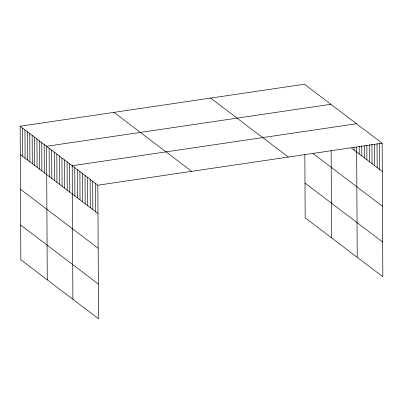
<?xml version="1.0" encoding="UTF-8"?>
<svg xmlns="http://www.w3.org/2000/svg" width="403" height="403" viewBox="0 0 403 403"><rect width="100%" height="100%" fill="white"/><g stroke="black" fill="none" stroke-linecap="round" stroke-linejoin="round"><path stroke-width="0.6" d="M20.15 126.225L97.833 185.194L98.534 318.768L20.85 259.794L20.15 126.225L304.466 84.232L382.15 143.206L382.85 276.775L305.167 217.806L304.834 154.445M330.878 104.281L46.562 146.274L47.262 279.843M356.514 123.746L72.197 165.734L72.898 299.308M97.833 185.194L382.15 143.206M351.537 148.178L382.301 171.532M312.965 153.488L382.482 206.26M210.643 98.09L288.326 157.064M304.985 183.073L382.669 242.047M113.973 112.366L191.657 171.34M20.296 154.551L97.979 213.519M20.482 189.279L98.161 248.253M20.669 225.065L98.347 284.034M379.596 143.146L379.737 169.582M377.047 143.72L377.173 167.638M374.498 144.289L374.609 165.693M371.944 144.234L372.045 163.744M369.395 144.803L369.48 161.799M366.841 145.377L366.916 159.855M364.292 145.946L364.352 157.905M361.738 145.891L361.793 155.961M359.189 146.46L359.229 154.017M356.64 147.035L357.214 257.316M354.086 147.604L354.101 150.123M331.125 150.551L331.578 237.856M95.269 183.249L95.415 211.575M92.705 181.305L92.851 209.631M90.141 179.355L90.292 207.681M87.577 177.411L87.728 205.737M85.013 175.466L85.164 203.792M82.449 173.517L82.6 201.843M79.89 171.572L80.036 199.898M77.326 169.628L77.472 197.954M74.762 167.683L74.908 196.004M69.633 163.789L69.779 192.115M67.069 161.845L67.22 190.166M64.505 159.895L64.656 188.221M61.941 157.951L62.092 186.277M59.377 156.006L59.528 184.327M56.818 154.057L56.964 182.383M54.254 152.112L54.4 180.438M51.69 150.168L51.836 178.489M49.126 148.218L49.272 176.544M44.159 144.45L44.31 172.776M41.761 142.627L41.907 170.953M39.358 140.803L39.509 169.129M36.955 138.985L37.106 167.305M34.557 137.161L34.703 165.487M32.154 135.337L32.305 163.663M29.757 133.514L29.903 161.84M27.354 131.69L27.5 160.016M24.951 129.867L25.102 158.193M22.553 128.043L22.699 156.369"/></g></svg>
